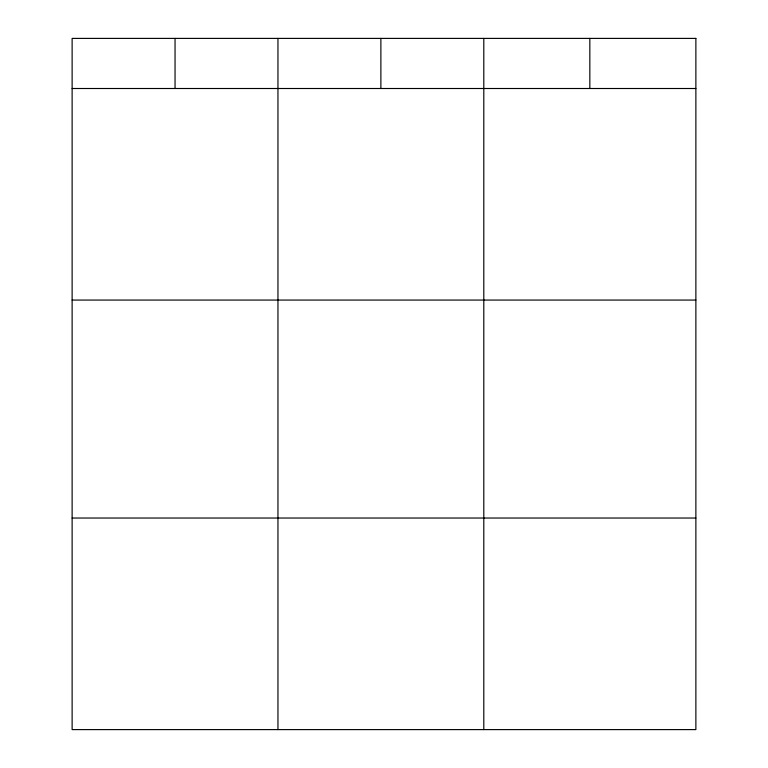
<?xml version="1.0" encoding="UTF-8"?>
<svg xmlns="http://www.w3.org/2000/svg" width="768" height="768" viewBox="0 0 768 768"><rect width="100%" height="100%" fill="white"/><g stroke="black" fill="none" stroke-linecap="round" stroke-linejoin="round"><path stroke-width="1.15" d="M72.125 88.502L695.875 88.502M72.125 300.067L695.875 300.067M72.125 518.035L695.875 518.035M589.834 38.4L589.834 88.502M483.802 38.4L483.802 729.6M380.88 38.4L380.88 88.502M277.958 38.4L277.958 729.6M175.046 38.4L175.046 88.502M695.875 38.4L72.125 38.4L72.125 729.6L695.875 729.6L695.875 38.4"/></g></svg>
